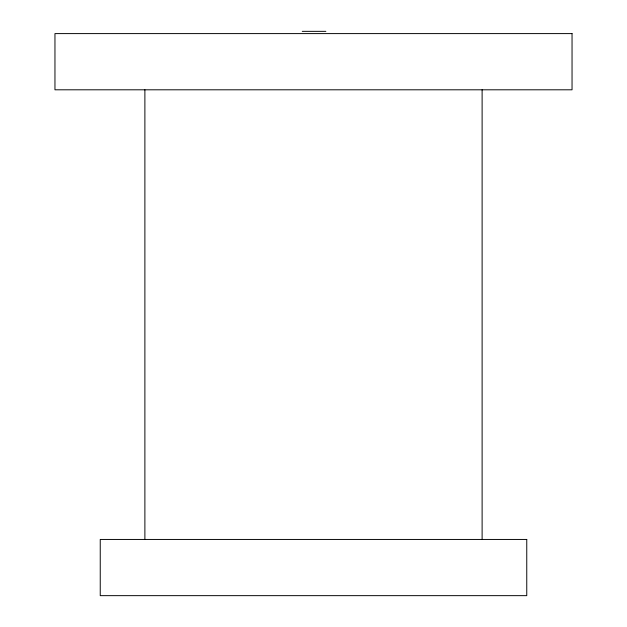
<?xml version="1.0" encoding="UTF-8"?>
<svg xmlns="http://www.w3.org/2000/svg" width="627" height="627" viewBox="0 0 627 627"><rect width="100%" height="100%" fill="white"/><g stroke="black" fill="none" stroke-linecap="round" stroke-linejoin="round"><path stroke-width="0.94" d="M302.261 31.35L325.868 31.35M482.116 89.802L482.116 539.447M144.884 89.802L144.884 539.447M572.043 33.599L54.957 33.599L54.957 89.802L572.043 89.802L572.043 33.599M526.758 539.447L100.242 539.447L100.242 595.65L526.758 595.65L526.758 539.447"/></g></svg>
